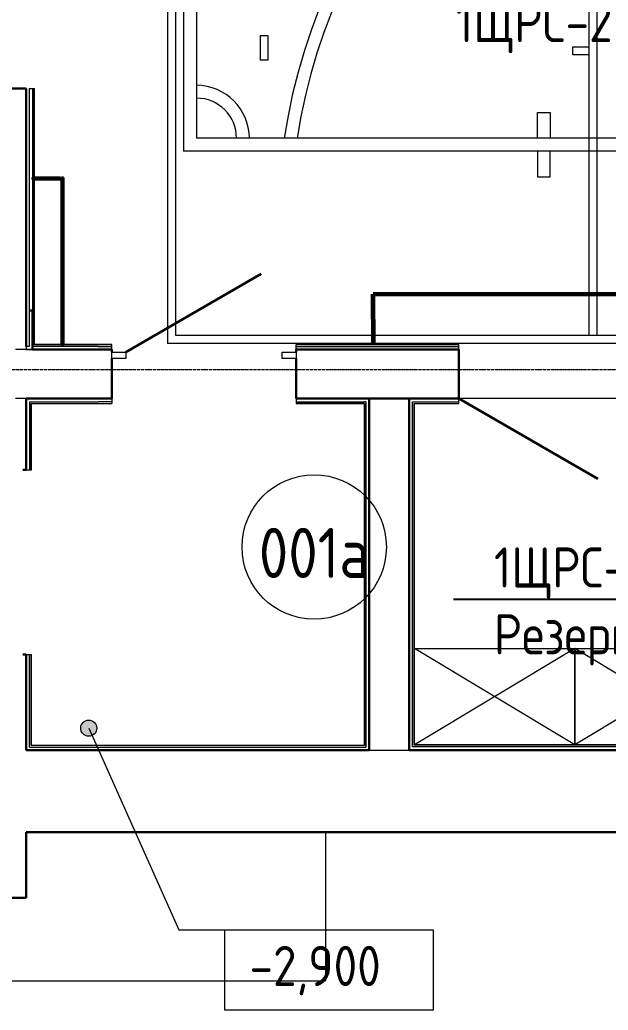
# Model space of a CAD drawing. Header units: millimetres. Extents: x -32 to 417638015, y -35 to 175284279.
# Drawn here: x 416157882 to 416161552, y 175247951 to 175254123 of the extents above; entities that cross this region are included whole.
import ezdxf
from ezdxf import colors
from ezdxf.entities.mleader import LeaderData, LeaderLine
from ezdxf.math import Vec2, Vec3

# ---------------------------------------------------------------- set-up
doc = ezdxf.new("R2010")
doc.units = ezdxf.units.MM
doc.linetypes.add('ADSK_Линия сетки', pattern=[25, 20, -2.5, 0, -2.5])
for name, color, linetype, lineweight in [('_ЭМ_гофра', 5, 'Continuous', 60), ('_ЭМ_ТХобщее_слой', 7, 'Continuous', 30), ('Аннотация', 7, 'Continuous', 18), ('Двери', 7, 'Continuous', 9), ('Оси', 253, 'Continuous', 9), ('Отметки', 7, 'Continuous', 9), ('Перекрытие', 7, 'Continuous', 18), ('Стены внутренние', 7, 'Continuous', 18), ('Стены несущие', 7, 'Continuous', 30), ('Стены отделка', 7, 'Continuous', 30), ('Стены штриховка', 7, 'Continuous', 9), ('ТХ', 5, 'Continuous', 0), ('ШТРИХОВКА', 252, 'Continuous', 15)]:
    doc.layers.add(name, color=color, linetype=linetype, lineweight=lineweight)
doc.layers.add('_ЭМ_Надписи', color=7, linetype='Continuous')
doc.layers.add('Линии', color=7, linetype='Continuous', lineweight=9, true_color=0x00a600)
doc.styles.add('GOST Common', font='GOST_Common.ttf', dxfattribs={"width": 0.9, "height": 350})
doc.styles.add('GOST Common_1', font='GOST_Common.ttf', dxfattribs={"width": 0.9, "height": 250})
doc.styles.add('ЭОМ', font='isocpeur.ttf', dxfattribs={"width": 0.85, "height": 250})

# ---------------------------------------------------------------- blocks, each defined once
blk = doc.blocks.new('План подвала')
at = {"layer": 'Отметки'}
h = blk.add_hatch(color=8, dxfattribs=at)
edge = h.paths.add_edge_path()
edge.add_arc((19309.024, 18303.617), 50, 0, 360)
at = {"layer": 'Стены внутренние'}
for points in [[(19132.365, 21723.192), (19132.365, 21735.192), (18971.292, 21735.192), (18971.292, 21723.192)], [(19151.292, 20695.192), (19151.292, 21735.192), (19139.292, 21735.192), (19139.292, 20695.192)]]:
    blk.add_hatch(color=8, dxfattribs=at).paths.add_polyline_path(points)
at = {"layer": 'Аннотация', "color": 8, "lineweight": 20}
for p, q in [((20157.707, 16545.983), (20157.707, 17045.983)), ((20157.707, 17045.983), (21457.707, 17045.983)), ((21457.707, 17045.983), (21457.707, 16545.983)), ((21457.707, 16545.983), (20157.707, 16545.983))]:
    blk.add_line(p, q, dxfattribs=at)
at = {"layer": 'Двери', "color": 8, "lineweight": 30}
for p, q in [((19540.213, 20648.192), (20385.454, 21136.192)), ((21618.213, 20358.192), (22484.238, 19858.192))]:
    blk.add_line(p, q, dxfattribs=at)
at = {"layer": 'Двери', "color": 8}
for p, q in [((19453.213, 20648.192), (19540.213, 20648.192)), ((19453.213, 20608.192), (19453.213, 20648.192)), ((19540.213, 20648.192), (19540.213, 20608.192)), ((20516.213, 20648.192), (20603.213, 20648.192)), ((20516.213, 20608.192), (20516.213, 20648.192)), ((20603.213, 20648.192), (20603.213, 20608.192)), ((19540.213, 20608.192), (19453.213, 20608.192)), ((20603.213, 20608.192), (20516.213, 20608.192))]:
    blk.add_line(p, q, dxfattribs=at)
at = {"layer": 'Линии', "color": 8}
blk.add_circle((20715.744, 19432.851), 450, dxfattribs=at)
at = {"layer": 'Оси', "color": 8, "linetype": 'ADSK_Линия сетки'}
blk.add_line((-9557.833, 20539.741), (56671.895, 20539.741), dxfattribs=at)
at = {"layer": 'Отметки', "color": 8, "lineweight": 20}
for p, q in [((19309.024, 18303.617), (19871.472, 17045.983)), ((19871.472, 17045.983), (20807.707, 17045.983))]:
    blk.add_line(p, q, dxfattribs=at)
at = {"layer": 'Отметки', "color": 8}
blk.add_circle((19309.024, 18303.617), 50, dxfattribs=at)
at = {"layer": 'Перекрытие', "color": 8}
for p, q in [((22618.213, 20358.192), (21618.213, 20358.192)), ((20787.162, 17656.313), (20787.162, 16729.839)), ((11371.895, 16729.839), (20787.162, 16729.839))]:
    blk.add_line(p, q, dxfattribs=at)
at = {"layer": 'Стены внутренние', "color": 8}
for p, q in [((18939.292, 20683.192), (18919.292, 20683.192)), ((18919.292, 20663.192), (18959.292, 20663.192)), ((18919.292, 19913.452), (18939.292, 19913.452))]:
    blk.add_line(p, q, dxfattribs=at)
at = {"layer": 'Стены несущие', "color": 8}
for p, q in [((18919.292, 22289.741), (18359.292, 22289.741)), ((18919.292, 20683.192), (18919.292, 22289.741)), ((18959.292, 21735.192), (19132.365, 21735.192)), ((18959.292, 21735.192), (18959.292, 21723.192)), ((19132.365, 21735.192), (19132.365, 21723.192)), ((19139.292, 20695.192), (19139.292, 21735.192)), ((19139.292, 21735.192), (19151.292, 21735.192)), ((19151.292, 21735.192), (19151.292, 20695.192)), ((19132.365, 21723.192), (18959.292, 21723.192)), ((18959.292, 20907.266), (18939.292, 20907.266)), ((18959.292, 20663.192), (18959.292, 20907.266)), ((19139.292, 20695.192), (19151.292, 20695.192)), ((18959.292, 20663.192), (19368.213, 20663.192)), ((19453.213, 20663.192), (18959.292, 20663.192)), ((19453.213, 20648.192), (19453.213, 20663.192)), ((21618.213, 20663.192), (20603.213, 20663.192)), ((20603.213, 20648.192), (20603.213, 20663.192)), ((20668.213, 20663.192), (21618.213, 20663.192)), ((21618.213, 20358.192), (21618.213, 20663.192)), ((19453.213, 20358.192), (19453.213, 20608.192)), ((20603.213, 20358.192), (20603.213, 20608.192)), ((18919.292, 19913.507), (18919.292, 20358.192)), ((18919.292, 20358.192), (19453.213, 20358.192)), ((20603.213, 20358.192), (21618.213, 20358.192)), ((21058.571, 20358.192), (21058.571, 18166.313)), ((21308.571, 18166.313), (21308.571, 20358.192)), ((18919.292, 19913.507), (18899.292, 19913.507)), ((18919.292, 18763.507), (18899.292, 18763.507)), ((18919.292, 18166.313), (18919.292, 18763.507)), ((21058.571, 18166.313), (18919.292, 18166.313)), ((30766.176, 18166.313), (21308.571, 18166.313)), ((30744.185, 17656.313), (18919.292, 17656.313)), ((18919.292, 17656.313), (18919.292, 17245.681)), ((18919.292, 17245.681), (11371.895, 17245.681))]:
    blk.add_line(p, q, dxfattribs=at)
at = {"layer": 'Стены отделка', "color": 8, "lineweight": 9}
for p, q in [((18939.292, 20683.192), (18939.292, 22289.741)), ((18939.292, 22289.741), (18971.292, 22289.741)), ((18959.292, 22289.741), (18959.292, 20907.266)), ((18971.292, 20695.192), (18971.292, 22289.741)), ((18969.292, 20683.192), (18959.292, 20683.192)), ((19453.213, 20695.192), (18971.292, 20695.192)), ((19368.213, 20683.192), (19453.213, 20683.192)), ((19453.213, 20663.192), (19453.213, 20695.192)), ((20603.213, 20663.192), (20603.213, 20695.192)), ((21618.213, 20695.192), (20603.213, 20695.192)), ((20603.213, 20683.192), (20668.213, 20683.192)), ((21618.213, 20663.192), (21618.213, 20695.192)), ((19453.213, 20663.192), (19368.213, 20663.192)), ((20603.213, 20663.192), (20668.213, 20663.192)), ((18939.292, 20338.192), (18949.292, 20338.192)), ((18951.292, 19913.452), (18951.292, 20326.192)), ((18951.292, 20326.192), (19453.213, 20326.192)), ((19453.213, 20338.192), (19368.213, 20338.192)), ((19453.213, 20358.192), (19453.213, 20326.192)), ((20603.213, 20358.192), (20603.213, 20326.192)), ((20603.213, 20338.192), (20668.213, 20338.192)), ((21026.571, 20326.192), (20603.213, 20326.192)), ((21026.571, 20326.192), (21026.571, 18198.313)), ((21038.571, 20338.192), (21028.571, 20338.192)), ((21038.571, 20338.192), (21038.571, 18186.313)), ((21328.571, 18187.865), (21328.571, 20338.192)), ((21340.571, 20326.192), (21618.213, 20326.192)), ((21340.571, 18199.865), (21340.571, 20326.192)), ((21618.213, 20326.192), (21618.213, 20358.192)), ((18939.292, 20063.507), (18939.292, 19913.452)), ((18919.292, 19913.507), (18939.292, 19913.507)), ((18939.292, 19913.452), (18951.292, 19913.452)), ((18919.292, 18763.507), (18939.292, 18763.507)), ((18939.292, 18763.452), (18951.292, 18763.452)), ((18951.292, 18198.313), (18951.292, 18763.452)), ((18939.292, 18186.313), (18939.292, 18196.313)), ((18939.292, 18186.313), (21038.571, 18186.313)), ((18951.292, 18198.313), (21026.571, 18198.313)), ((21308.571, 18167.865), (26364.037, 18167.865)), ((26344.037, 18187.865), (21328.571, 18187.865)), ((26332.037, 18199.865), (21340.571, 18199.865))]:
    blk.add_line(p, q, dxfattribs=at)
at = {"layer": 'Стены штриховка', "color": 8}
for p, q in [((18969.292, 20693.192), (18969.292, 22289.741)), ((18919.292, 20683.192), (18919.292, 20663.192)), ((19453.213, 20693.192), (18969.292, 20693.192)), ((19368.213, 20683.192), (18969.292, 20683.192)), ((21618.213, 20693.192), (20603.213, 20693.192)), ((20668.213, 20683.192), (21618.213, 20683.192)), ((18959.292, 20663.192), (18851.591, 20663.192)), ((18919.292, 20358.192), (18851.591, 20358.192)), ((18939.292, 20338.192), (18939.292, 20063.507)), ((18949.292, 20338.192), (19368.213, 20338.192)), ((18949.292, 19913.452), (18949.292, 20328.192)), ((18949.292, 20328.192), (19453.213, 20328.192)), ((20603.213, 20328.192), (21028.571, 20328.192)), ((20668.213, 20338.192), (21028.571, 20338.192)), ((21028.571, 20328.192), (21028.571, 18196.313)), ((21328.571, 20338.192), (21618.213, 20338.192)), ((21338.571, 20328.192), (21618.213, 20328.192)), ((21338.571, 18197.865), (21338.571, 20328.192)), ((18939.292, 18196.313), (18939.292, 18763.5)), ((18949.292, 18196.313), (18949.292, 18763.452)), ((21028.571, 18196.313), (18949.292, 18196.313)), ((21058.571, 18166.313), (21308.571, 18166.313)), ((26334.037, 18197.865), (21338.571, 18197.865))]:
    blk.add_line(p, q, dxfattribs=at)
at = {"layer": 'Аннотация', "color": 8, "lineweight": 9, "insert": (20715.744, 19395.903), "char_height": 312.5, "width": 520.21112, "attachment_point": 5, "line_spacing_factor": 1.022766, "style": 'GOST Common'}
blk.add_mtext('001а', dxfattribs=at)
at = {"layer": 'Отметки', "color": 8, "lineweight": 20, "insert": (20312.832, 16946.731), "char_height": 250, "width": 1028.82257, "attachment_point": 1, "line_spacing_factor": 1.022761, "style": 'GOST Common_1'}
blk.add_mtext('-2,900', dxfattribs=at)
blk = doc.blocks.new('_ЭМ_ТХ2_подвал')
at = {"color": 8, "lineweight": 5}
for p, q in [((25844.8, 41447.2), (25844.8, 21610.5)), ((25924.8, 31568.8), (25924.8, 21690.5)), ((25744.8, 31503.8), (25744.8, 20410.5)), ((25794.8, 26439.1), (25794.8, 20460.5)), ((28372.2, 26260.5), (28372.2, 20460.5)), ((28422.2, 26210.5), (28422.2, 20460.5)), ((28272.2, 22210.5), (28272.2, 22260.5)), ((28272.2, 22260.5), (28372.2, 22260.5)), ((28372.2, 22210.5), (28272.2, 22210.5)), ((28052.2, 21690.5), (28052.2, 21850.5)), ((28052.2, 21850.5), (28132.2, 21850.5)), ((28132.2, 21850.5), (28132.2, 21690.5)), ((35719.6, 21690.5), (25924.8, 21690.5)), ((35799.6, 21610.5), (25844.8, 21610.5)), ((28052.2, 21610.5), (28052.2, 21450.5)), ((28132.2, 21450.5), (28132.2, 21610.5)), ((28052.2, 21450.5), (28132.2, 21450.5)), ((35849.6, 20460.5), (25794.8, 20460.5)), ((35899.6, 20410.5), (25744.8, 20410.5))]:
    blk.add_line(p, q, dxfattribs=at)
for centre, radius, start, end in [((30042.1, 21154), 3610, 101.58421, 171.45387), ((30041.5, 21155.5), 3530, 101.83923, 171.2843), ((25924.8, 21690.5), 330, 0, 90), ((25924.8, 21690.5), 250, 0, 90)]:
    blk.add_arc(centre, radius, start, end, dxfattribs=at)
at = {"layer": 'ТХ', "color": 8, "transparency": 33554559}
for p, q in [((26322.6, 22328.8), (26322.6, 22178.8)), ((26372.6, 22328.8), (26322.6, 22328.8)), ((26372.6, 22178.8), (26372.6, 22328.8)), ((26322.6, 22178.8), (26372.6, 22178.8))]:
    blk.add_line(p, q, dxfattribs=at)
at = {"layer": 'ТХ', "color": 8}
for p, q in [((28284.1, 18510.1), (27284.1, 17910.1)), ((28284.1, 17910.1), (27284.1, 18510.1)), ((29284.1, 18510.1), (28284.1, 17910.1)), ((29284.1, 17910.1), (28284.1, 18510.1))]:
    blk.add_line(p, q, dxfattribs=at)
for points in [[(28284.1, 18510.1), (28284.1, 17910.1), (27284.1, 17910.1), (27284.1, 18510.1)], [(29284.1, 18510.1), (29284.1, 17910.1), (28284.1, 17910.1), (28284.1, 18510.1)]]:
    blk.add_lwpolyline(points, close=True, dxfattribs=at)

msp = doc.modelspace()

# ---------------------------------------------------------------- linework, layer by layer
at = {"layer": '_ЭМ_гофра', "linetype": 'ByBlock'}
for points in [[(416160085.7, 175252414.3), (416169118.5, 175252419)], [(416160088.3, 175252100), (416160085.7, 175252414.3)]]:
    msp.add_lwpolyline(points, dxfattribs=at)

# ---------------------------------------------------------------- block references
at = {"layer": '_ЭМ_ТХобщее_слой', "lineweight": 50}
msp.add_blockref('_ЭМ_ТХ2_подвал', (416133059, 175231694.6), dxfattribs=at)
at = {"layer": 'ШТРИХОВКА'}
msp.add_blockref('План подвала', (416139002.6, 175231404.8), dxfattribs=at)

# ---------------------------------------------------------------- leaders
at = {"layer": '_ЭМ_Надписи', "color": 7, "ltscale": 5}
ml = msp.add_multileader_mtext('Standard', dxfattribs=at)
ml.set_content('{\\fGOST Common|b0|i0|c204|p34;\\W0.9;\\C256;1ЩРС-2\\fISOCPEUR|b0|i0|c204|p34;\\W0.85; Гр.2\\P\\fGOST Common|b0|i0|c204|p34;\\W0.9;1ЩРС-2\\fISOCPEUR|b0|i0|c204|p34;\\W0.85; Гр.1}', color=1, style='ЭОМ')
ml.set_leader_properties()
ml.build(insert=Vec2(0, 0))
ml.multileader.update_dxf_attribs({"text_left_attachment_type": 6, "text_right_attachment_type": 6, "dogleg_length": 0, "arrow_head_size": 200})
ctx = ml.context
ctx.base_point, ctx.char_height, ctx.arrow_head_size, ctx.landing_gap_size, ctx.plane_origin = Vec3(416160602.6, 175254325.9, -64.3), 250, 200, 0, Vec3(416135480.5, 175270945.1, -64.3)
ctx.left_attachment, ctx.right_attachment = 6, 6
notes = []
notes.append((ctx, [(1, (1, 1, 0), (416162208.9, 175254325.9, -64.3), (-1, 0), 0, [(0, [(416161699.5, 175252635.4, -64.3)], 0, [])])]))
ctx.mtext.insert, ctx.mtext.width, ctx.mtext.defined_height, ctx.mtext.flow_direction = Vec3(416160602.6, 175254650.9, -64.3), 1629.256, 545.6, 5
ml = msp.add_multileader_mtext('Standard', dxfattribs=at)
ml.set_content('{\\fGOST Common|b0|i0|c204|p34;\\W0.9;\\C256;1ЩРС-2\\fISOCPEUR|b0|i0|c204|p34;\\W0.85; Гр.1\\PРезерв h=1.8м}', color=1, style='ЭОМ')
ml.set_leader_properties()
ml.build(insert=Vec2(0, 0))
ml.multileader.update_dxf_attribs({"text_left_attachment_type": 6, "text_right_attachment_type": 6, "dogleg_length": 0, "arrow_head_size": 200})
ctx = ml.context
ctx.base_point, ctx.char_height, ctx.arrow_head_size, ctx.landing_gap_size, ctx.plane_origin = Vec3(416160839.3, 175250510, -64.3), 250, 200, 0, Vec3(416135620.2, 175268182.7, -64.3)
ctx.left_attachment, ctx.right_attachment = 6, 6
notes.append((ctx, [(1, (1, 1, 0), (416162613.7, 175250510, -64.3), (-1, 0), 0, [(0, [(416162937.6, 175252103.4, -64.3)], 0, [])])]))
ctx.mtext.insert, ctx.mtext.flow_direction = Vec3(416160839.3, 175250835, -64.3), 5
for ctx, leaders in notes:
    for number, flags, end, landing, length, lines in leaders:
        leader = LeaderData()
        leader.index, (leader.has_last_leader_line, leader.has_dogleg_vector, leader.attachment_direction) = number, flags
        leader.last_leader_point, leader.dogleg_vector, leader.dogleg_length = Vec3(end), Vec3(landing), length
        for number, points, colour, breaks in lines:
            line = LeaderLine()
            line.index, line.vertices, line.color, line.breaks = number, Vec3.list(points), colors.encode_raw_color(colour), breaks
            leader.lines.append(line)
        ctx.leaders.append(leader)

doc.saveas('drawing.dxf')
